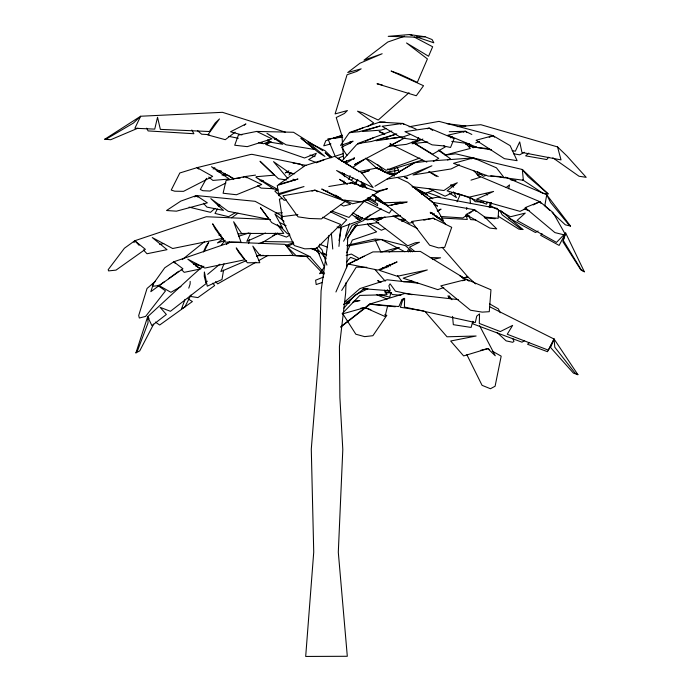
<?xml version="1.0" encoding="UTF-8"?>
<svg xmlns="http://www.w3.org/2000/svg" width="691" height="691" viewBox="0 0 691 691"><rect width="100%" height="100%" fill="white"/><g stroke="black" fill="none" stroke-linecap="round" stroke-linejoin="round"><path stroke-width="1.04" d="M190.18 281.384L190.12 284.053L188.764 288.138M346.036 282.61L345.638 293.217L339.428 346.58L339.894 397.541L342.805 449.547L338.305 552.264L347.305 656.277L305.69 656.45L313.731 552.118L311.287 449.081L319.648 345.111L321.073 290.868L328.916 235.415M346.588 267.771L347.703 238.075M498.582 209.744L498.185 218.296L484.218 217.034M349.974 143.616L350.147 141.474M338.944 246.419L340.758 227.52L360.192 220.498L351.65 214.296M346.061 163.948L346.381 160.735M466.615 209.485L466.831 207.525M343.703 183.02L343.963 180.887M223.564 270.181L221.992 279.527L207.274 286.186L204.389 271.978L204.26 276.245L206.108 283.604L170.435 311.296L160.131 307.34L166.358 314.465L151.916 325.668L147.658 316.728L191.113 276.676L201.962 267.089L203.957 266.268M544.845 205.555L546.728 194.776L505.518 177.146M338.979 240.658L341.492 227.158M248.613 243.552L249.451 239.423M448.589 297.614L449.029 295.705L451.94 299.713M348.782 179.574L350.052 175.557M387.573 306.173L385.042 316.53L364.917 307.564L360.806 308.229M390.925 292.457L389.776 297.165L379.601 294.625M508.611 188.729L509.561 184.877L506.175 187.529M472.791 321.272L471.107 327.439L453.331 324.675L452.553 316.383M489.185 206.972L490.342 202.817M353.688 159.474L354.25 157.453M403.216 298.374L400.4 307.279L423.453 310.864M473.439 321.902L472.825 323.837L521.99 342.192L524.624 340.568M345.578 236.054L349.491 223.763M565.35 233.947L562.889 241.686L580.846 269.913L584.353 271.788L565.661 232.979L556.488 242.394L517.093 220.472L525.255 213.087L510.442 216.767L490.299 205.564L491.266 202.601M489.764 207.594L491.327 202.705M153.652 324.096L139.729 350.873L135.928 352.894L147.658 316.728L148.988 318.37M565.661 232.979L563.234 240.356L580.976 269.412L584.353 271.788M185.041 299.376L181.569 308.713L184.756 307.158L190.932 295.057M155.51 281.28L153.843 282.636L150.811 291.688L164.596 281.6M223.988 263.746L220.895 271.546L246.644 260.507M335.93 291.982L347.884 264.411L364.131 256.188M134.002 242.61L134.805 240.736L206.315 216.732L270.518 219.531M346.683 252.837L352.324 240.071L376.63 231.839L368.493 225.525L367.586 223.875M355.675 183.918L357.42 179.988M203.387 251.973L205.883 246.462L208.691 242.291L204.536 250.773M457.001 201.772L460.007 195.138L454.108 192.573M250.712 233.238L246.825 241.384L265.448 233.014M565.16 233.938L559.14 245.409L540.664 235.337L542.046 233.688M343.608 241.228L352.021 225.456L363.518 220.602L367.292 216.974M217.397 209.01L214.987 213.415L228.566 216.706L235.631 212.474M218.84 206.359L219.798 204.596M206.583 178.304L200.33 189.489L202.843 190.707L209.952 191.044L225.931 182.977M487.423 202.489L486.499 204.147L458.332 193.687M347.141 239.233L355.485 225.879L378.711 222.459M341.691 290.453L356.228 267.167L366.8 267.313M391.883 209.287L389.318 213.165L364.002 201.15M135.928 352.894L137.639 350.38L148.064 322.801L147.658 316.728M351.33 180.463L353.101 177.907M350.639 232.452L355.658 225.516M418.711 137.664L416.932 140.109L401.67 137.975L382.088 126.272L402.577 123.43L416.103 129.113M324.554 266.856L319.51 273.696L322.602 272.971M347.253 238.015L357.377 224.523M360.028 186.164L362.663 182.795M221.31 245.245L225.188 240.313M528.935 342.676L527.613 344.291L547.505 351.71L554.104 339.065L489.936 306.873M361.799 185.974L363.837 183.512M343.954 308.108L354.82 295.135M548.792 157.177L546.771 159.543L525.644 155.864L528.831 153.091M346.467 262.01L350.587 257.328L357.368 259.98M370.074 214.849L365.764 219.652L400.504 215.411M341.674 161.288L356.668 144.609L362.473 142.372M365.254 200.252L348.972 217.44L331.948 211.049M342.097 313.723L359.83 295.42L387.046 294.694L384.412 290.177M354.924 182.865L357.947 179.841M288.907 175.082L291.118 172.957M226.372 244.562L229.438 241.695M361.98 186.898L364.347 184.747M409.037 92.68L378.227 120.035L362.645 112.711L357.532 111.182L373.632 122.877L367.405 126.729M215.022 208.354L210.513 212.336L189.066 207.136M218.028 205.702L219.531 204.372M362.732 187.304L365.133 185.205M344.844 301.777L359.985 288.562L387.176 279.795L417.874 283.155M223.884 175.039L225.361 173.769M153.843 282.636L147.045 288.458L138.701 315.511L139.323 318.007L145.611 316.418L165.503 290.876L158.006 285.573M194.715 196.918L196.365 195.536L255.134 201.314L282.222 216.102M207.637 274.344L219.842 264.204M182.269 259.6L204.51 241.686M343.98 304.481L363.898 288.76L390.285 290.79L388.878 285.815L390.087 283.82L395.425 291.179L412.095 294.703M341.052 326.549L369.443 304.17L404.753 293.511L458.297 299.626M340.577 327.189L370.238 304.118L398.845 306.554L401.514 300.654L404.632 298.287L404.416 307.029L475.296 322.55L476.747 316.115L479.537 313.904L479.295 323.431L500.319 331.559L512.618 325.392L507.254 334.245L548.378 350.156L554.104 339.065L577.918 374.695L573.444 373.131L550.554 347.487L554.104 339.065L554.804 347.219L575.033 373.036L577.918 374.695M235.199 132.128L225.292 139.686L207.766 134.918L219.488 118.921L215.221 122.963L209.425 131.523L160.347 129.372L157.531 117.263L154.741 129.122L134.883 128.258L140.644 116.235L222.442 112.322L285.547 132.206M244.277 125.201L245.927 123.939L230.509 131.782L241.91 134.926M205.624 282.489L207.343 281.202M223.357 238.542L217.415 242.921L224.48 240.693M231.658 217.795L237.98 213.174M168.492 278.749L178.71 271.269M134.805 240.736L124.397 248.242L108.167 269.715L108.591 270.898L116.01 270.121L145.369 249.313L134.805 240.736L139.116 245.331M213.13 169.019L214.884 167.775M467.885 214.452L462.832 217.95L440.461 216.456M469.56 213.277L471.245 212.111M472.929 210.945L474.613 209.779L484.503 216.819L496.743 228.902L489.789 228.065L465.933 214.573L474.613 209.779L475.874 211.394M222.027 175.065L224.584 173.337M432.575 214.702L434.268 213.588M437.671 211.36L441.065 209.131L437.17 210.712M104.807 139.202L140.644 116.235L133.467 123.041L106.855 138.718L104.807 139.202L110.698 139.72L137.889 128.198M353.55 166.807L364.563 159.267L354.388 164.717L400.322 140.325M359.7 220.61L362.404 218.9M219.496 172.465L221.336 171.333M261.768 242.938L277.35 233.411M289.978 234.992L286.463 237.099L275.303 233.169M381.285 208.803L364.062 219.107L352.842 212.88M475.132 159.129L473.37 157.885L453.486 163.335L488.105 176.058L498.937 176.473L504.18 177.734L496.423 167.809L473.37 157.885L427.107 161.245L414.557 162.731L374.98 186.233M392.635 175.713L414.557 162.731M394.492 174.659L399.579 171.636M285.253 173.009L288.898 170.858M361.954 186.622L364.727 184.998M180.964 286.463L170.927 292.31L158.334 285.176M361.911 186.769L364.684 185.153M433.283 161.461L438.733 158.351L412.13 142.026M255.895 262.226L217.691 283.863L215.583 281.608M258.693 260.637L268.013 255.359M524.322 152.262L519.675 154.827L513.413 153.739M538.108 231.019L535.439 232.487L508.412 217.751M399.433 247.585L389.119 252.025M405.073 137.777L389.232 146.276L406.368 144.359L420.638 139.357M272.841 235.622L277.635 233.135M459.463 164.795L451.119 168.941L413.011 174.961L431.91 165.78L406.584 175.98L387.098 179.055M471.521 158.809L473.37 157.885M355.951 218.503L359.709 216.654M355.753 294.677L367.906 288.691M526.646 208.146L520.038 211.368L476.626 199.181L493.599 191.433L469.301 197.125L447.103 190.897L457.304 182.752L452.13 184.894L443.916 190.517L412.052 186.674M533.253 204.916L539.852 201.694L553.033 212.569L565.359 234.422L563.562 234.724L554.908 232.599L525.117 207.68L539.852 201.694L541.01 203.491M345.725 163.344L354.215 158.291L343.444 162.238M261.483 181.422L263.401 180.515M453.572 192.228L445.064 196.192L428.731 188.513M243.163 177.449L245.106 176.542L255.532 175.108M271.39 141.914L265.802 144.505L304.506 157.997L316.331 153.264L315.053 155.57L308.67 159.612L316.418 162.618M321.781 160.753L324.278 159.604M373.658 137.664L365.375 141.249M450.497 137.803L452.467 136.93M463.324 132.136L465.302 131.264L471.832 134.46M287.154 246.445L293.77 243.526M337.718 158.481L343.548 155.924M409.728 281.608L411.663 280.762M422.875 139.055L412.026 143.728L427.746 141.966M256.551 256.266L260.516 254.564M357.584 219.531L362.438 217.449M385.241 228.583L381.372 230.241L369.426 223.737M401.73 221.526L405.608 219.868M358.836 129.606L363.207 127.749M475.667 142.994L479.519 141.37M489.168 137.302L493.028 135.678L510.096 145.628L517.118 160.675L504.395 158.671L476.09 140.256L493.028 135.678L494.557 137.155M260.049 180.895L261.949 180.101M258.84 243.638L263.832 241.574L293.45 241.997M447.552 159.975L450.506 158.757L438.267 150.267M430.355 213.476L432.298 212.69M269.559 141.361L263.616 143.737L258.615 142.7M274.517 139.375L276.504 138.58M323.569 277.039L315.606 280.218L316.193 284.554L322.317 282.472M391.866 130.996L357.644 143.529L371.594 141.465L396.772 133.907M419.834 158.006L386.044 170.288L370.652 160.632L365.461 158.213L377.45 168.88M277.791 189.999L274.828 191.07L277.661 193.886L304.014 186.544L278.603 194.819L284.148 200.33L286.134 199.673M357.852 129.96L349.015 133.138L340.499 145.473L353.075 141.163L349.862 143.348L341.544 147.088L346.925 155.38M196.365 195.536L180.817 201.098L166.522 210.522L176.455 211.17L207.352 202.843L196.365 195.536L197.773 197.073M443.76 287.516L437.818 289.641L403.155 278.197L427.332 269.931L397.308 276.27L379.584 270.423L397.083 261.898L377.899 270.077L348.083 264.014L372.907 251.913L420.344 251.412L469.103 281.142M462.599 280.771L466.563 279.354L490.964 289.779L489.271 311.693L482.206 312.125L470.502 310.224L440.806 285.875L466.563 279.354M391.089 205.443L400.21 202.195M421.51 194.62L433.68 190.293M316.236 162.774L320.952 161.133M404.546 36.243L387.798 42.013L363.967 60.169L382.158 53.743L359.942 63.235L347.754 72.52L361.168 68.841L356.746 71.432L347.081 74.732L335.1 113.92L347.4 110.551L344.317 113.531L336.223 117.522L341.976 135.972L343.6 159.483M404.339 124.57L402.577 123.43L379.661 122.108L349.499 132.447L359.13 131.731L380.223 125.987L362.309 131.497L381.147 130.107L386.252 128.517M285.452 245.504L293.545 242.722M325.832 191.597L327.836 190.915M349.862 183.391L351.866 182.709L378.202 192.029L362.481 201.867L342.434 200.044L335.645 195.138M362.239 172.983L369.296 170.591L361.35 172.966M376.897 192.271L387.478 188.678L375.239 191.683M410.419 134.399L403.492 136.732L376.198 140.783L395.822 134.261M427.245 128.751L429.223 128.085L454.142 138.649L450.541 147.468L443.043 145.861L432.125 144.851L404.952 131.653L429.223 128.085L432.721 130.392M311.978 191.139L314.966 190.155L345.396 201.288L321.41 218.892L309.274 218.477L298.037 216.836L282.921 195.778L314.966 190.155L317.722 191.692M342.52 135.177L333.503 138.07L337.683 137.535M343.349 153.618L335.178 156.235L327.914 138.822L342.727 137.198M330.954 139.055L325.841 140.662L323.733 145.836L330.946 143.901M332.993 138.407L342.2 135.505M238.611 236.253L248.708 233.074M400.538 124.069L402.577 123.43M454.635 185.24L452.588 185.879L450.8 184.73M471.003 180.135L480.21 177.259L473.387 170.392M486.412 175.315L483.363 176.274L477.559 171.696M422.218 160.087L389.422 170.081L387.755 168.889M354.483 216.689L358.534 215.454M368.243 198.3L370.229 197.73M342.762 313.835L364.917 307.564L370.894 309.689M218.373 171.86L221.284 171.04M346.191 255.454L351.33 254.055L358.43 258.089M381.933 251.921L397.99 247.559M462.815 278.188L467.824 276.858L475.633 283.897M476.108 146.941L473.119 147.719L468.343 143.555M193.54 264.411L196.581 263.616M159.681 244.502L163.784 243.465M462.823 278.076L467.824 276.858L442.128 247.266M480.66 350.32L487.811 348.618L489.591 349.62M346.796 245.409L374.781 239.043L381.285 239.492L405.246 245.59L412.631 251.826M466.995 132.586L465.302 131.264L447.854 135.186L477.55 147.641L486.939 148.453L491.413 149.766M343.695 304.152L349.784 302.788M352.833 302.114L359.942 300.525L353.732 301.241M432.376 259.54L440.59 257.786L430.294 257.605M245.106 176.542L226.078 180.481L223.098 193.238L236.443 194.75L261.725 184.523L245.106 176.542L246.791 177.76M413.33 222.295L409.124 223.158L387.081 205.745L407.301 201.962L383.358 202.8L374.505 195.812M423.842 220.153L425.95 219.721M428.049 219.289L433.309 218.218L451.707 227.322L444.667 247.369L438.465 247.888L429.612 245.184L411.482 221.474L433.309 218.218L434.933 219.462M282.507 198.472L279.389 199.103L282.351 218.097M256.637 131.428L238.395 135.073L234.707 145.231L247.257 146.647L271.934 138.856L256.637 131.428L293.537 132.275L322.801 150.673M358.275 171.722L377.018 167.973L394.345 176.067M347.659 246.048L381.285 239.492L404.848 251.774M223.141 175.678L227.27 174.892M409.089 126.781L439.001 121.374L493.028 135.678M367.223 219.885L373.494 218.797M379.765 217.708L381.855 217.345M217.052 171.213L220.135 170.694M393.758 204.45L406.317 202.368M428.299 198.74L437.714 197.177L497.589 208.475M328.812 186.484L351.866 182.709L354.69 184.281M398.664 170.236L386.925 172.016L396.245 174.072M398.992 219.721L404.218 219.038M297.899 214.616L281.038 216.793L294.262 245.564L304.791 248.846L316.582 248.423L340.68 224.437L322.628 217.242M445.082 155.13L455.68 153.808L522.318 169.485L548.118 193.886L542.867 193.247L522.681 179.876M389.594 174.443L394.941 173.778L394.604 168.207M346.502 302.062L349.603 301.708M385.958 138.796L388.092 138.58M391.287 138.26L401.955 137.181M240.278 178.079L233.886 178.624L211.472 166.747L229.265 179.021L212.897 180.42L208.734 177.06M256.24 176.715L274.336 175.169L260.015 161.228L278.464 178.744L286.394 179.962M425.034 36.761L409.478 34.55L388.212 36.347L415.015 37.141L425.034 36.761L432.091 39.56L433.827 42.807L416.578 36.96M457.287 126.617L480.858 124.708L557.542 146.915L566.801 155.846L586.193 177.328L579.023 176.24L552.869 157.833M276.011 213.191L282.377 212.742M257.095 255.739L263.444 255.333M218.848 235.104L220.999 234.975M238.179 233.947L242.472 233.688M245.694 233.498L249.987 233.238M393.654 216.188L400.106 215.834M403.509 281.764L413.106 281.375M449.262 131.713L465.302 131.264M384.965 292.872L391.322 292.777M379.661 122.108L385.172 122.039M401.367 299.885L403.484 299.894M382.659 267.529L386.882 267.59M390.821 174.279L395.114 174.374M390.786 174.426L394.958 174.547M468.584 146.518L471.823 146.622M439.606 217.907L437.472 217.795L436.09 216.266M441.73 218.028L467.315 219.444L466.175 215.445M475.762 219.911L470.726 219.634L468.109 215.393M483.769 202.152L475.218 201.668L471.409 198.067M486.982 202.342L489.116 202.463M209.088 134.65L201.634 134.201L197.583 130.703M289.538 255.342L306.441 256.37L324.027 274.716M435.14 216.102L437.265 216.24M324.623 273.437L309.836 256.551L296.076 255.635L286.618 246.29L293.338 255.454L260.161 255.696L252.82 246.134L259.807 262.718L247.335 262.77L236.227 247.905L238.464 251.939L244.614 259.799L204.847 268.056L187.805 259.177L200.304 268.998L184.203 272.34L181.223 269.326M289.408 233.817L287.309 233.662L279.838 225.966M400.953 295.264L392.35 294.547L387.288 289.676M465.984 216.248L469.198 216.525M484.391 217.812L495.067 218.719M465.95 215.376L469.18 215.67M501.061 210.764L522.932 229.524L518.855 229.144L498.125 216.153M446.801 123.62L465.872 126.064M369.443 304.17L395.269 306.761M362.991 288.873L367.007 289.287M465.63 144.419L470.873 145.084M510.709 179.79L515.97 180.463M451.741 141.37L469.612 143.788M476.565 173.89L481.782 174.598M490.783 175.825L523.363 180.273L522.318 169.485L528.079 176.654L548.118 193.886M285.772 172.318L291.023 173.044M189.42 296.266L197.902 297.596L214.633 285.59L212.958 283.12M384.982 291.74L391.227 292.794M469.569 146.103L491.491 149.921M292.967 163.041L295.048 163.404M297.139 163.776L306.519 165.434M294.703 173.804L289.486 172.88L273.524 161.634L287.983 178.788M432.195 202.238L474.613 209.779M512.204 150.595L515.356 151.199L519.71 141.897L521.947 152.452L561.023 159.897L557.542 146.915M228.807 136.369L238.291 138.243M260.403 142.605L262.511 143.02M264.61 143.434L267.771 144.065M193.964 264.385L202.213 266.035M382.253 84.924L377.001 83.749L416.284 95.755L423.54 85.719L391.08 71.035L400.331 74.395L417.321 82.376L427.418 58.934L406.524 42.972L428.567 56.256L432.652 46.772L414.108 36.994M270.561 188.202L277.929 189.878M522.932 229.524L521.074 229.084L502.253 214.884L499.662 210.453M570.533 226.078L568.84 224.817L550.606 202.48L546.728 194.776L570.533 226.078L565.333 224.825L552.126 212.586M393.006 173.821L395.053 174.348M267.832 142.061L269.905 142.631M524.115 209.053L529.185 210.625M407.716 178.226L404.71 177.233L407.595 178.58M310.009 155.034L314.966 156.676M409.478 34.55L412.518 35.578M427.263 192.452L440.02 196.961M391.944 144.54L389.949 143.832L426.813 162.126M384.835 314.647L386.822 315.355L372.89 335.705L364.658 336.638L355.839 334.219L342.943 314.016M384.11 133.415L379.126 131.592L384.827 134.546M319.484 244.225L327.456 247.179M378.219 218.062L381.216 219.228M477.533 175.428L539.852 201.694M417.589 190.595L427.332 194.473L413.097 186.976M311.416 248.596L318.352 251.464M323.302 253.519L326.273 254.746M311.192 248.363L317.998 251.204M321.885 252.828L326.748 254.858M376.396 294.521L387.141 299.125M381.112 282.17L377.675 280.632L380.335 282.144M397.23 177.414L407.82 182.355L433.438 202.809L443.51 220.757L430.182 212.275L444.658 222.804L445.678 224.618M341.009 198.257L321.721 189.032L350.57 204.294L343.479 206.039L340.723 204.501M344.861 200.105L352.574 203.793L370.108 199.474L367.396 197.902M309.836 256.551L284.614 244.312L230.82 242.178L173.769 261.794L164.752 267.788L152.279 285.236L152.892 286.221L159.085 285.599L182.934 268.773L173.769 261.794L175.255 263.297M280.391 222.908L286.1 225.689M330.445 211.791L346.77 219.755L338.987 227.978L337.096 226.933M433.853 204.311L437.515 206.143L415.559 188.712L422.02 193.696M392.851 215.963L417.381 228.54M412.449 186.682L427.332 194.473M195.553 265.871L201.038 268.73M388.411 173.977L377.018 167.973L385.414 172.422M429.042 171.575L438.241 176.637M375.472 199.258L387.694 205.935M276.745 188.833L255.92 177.302L273.308 188.678L261.129 188.107L257.752 185.672M375.895 199.155L385.923 204.717L379.584 199.207L372.199 194.983M373.477 194.776L378.858 198.585L372.337 194.905M367.284 199.949L377.545 205.693L377.64 203.914L368.467 198.602M492.268 351.132L501.191 356.141L495.093 386.243L490.437 388.731L482.059 385.328L466.848 354.664M489.591 303.859L498.375 308.877L500.249 312.755M344.204 162.16L338.849 158.973L356.806 170.202M347.59 184.29L339.497 179.323L346.554 183.875M369.158 197.514L375.446 201.375L376.25 196.97L374.487 195.795M416.613 144.445L413.054 142.251L432.661 154.197L445.375 146.889L443.708 145.559M423.764 193.135L432.886 198.766M188.056 298.866L192.383 301.552L159.664 325.029L155.371 322.066M429.025 171.739L436.341 176.309M450.981 185.447L453.719 187.166M449.15 192.97L456.431 197.6L453.624 192.003M382.961 202.23L388.187 205.598M360.382 186.389L336.569 170.513L373.166 187.572L361.643 172.759L334.669 156.365L305.249 165.529L278.749 184.411L297.985 179.012L277.255 185.473L278.853 195.726M462.374 277.428L459.835 275.614L462.4 277.497M438.923 150.059L445.721 154.914L470.312 148.461L465.475 143.072M371.749 218.494L374.159 220.23L385.025 216.974L375.878 221.474L407.69 245.797L415.291 242.783L419.454 242.265L409.487 247.171L414.989 251.671M303.695 166.583L300.317 164.104L251.921 154.318L250.418 154.516L197.073 167.645L179.824 172.983L171.23 190.077L174.728 191.2L183.521 191.347L212.673 176.378L197.073 167.645L198.732 168.984M267.754 139.781L271.174 142.346L282.783 144.255L266.933 133.32L286.065 144.799L314.759 149.506L300.905 138.165L318.551 152.547L324.882 156.408L307.979 142.061L325.064 150.742L331.758 157.237M228.272 175.289L233.428 179.168M293.096 179.245L294.729 180.541M284.018 221.336L274.923 214.011L282.714 228.255L271.736 222.588L260.464 207.602L269.041 219.358L228.151 211.299L210.798 198.602L223.478 210.384L206.929 207.119L203.404 203.258M331.49 157.729L325.141 152.78L330.687 157.755M293.096 179.297L294.72 180.636M496.95 332.371L506.158 340.87L512.748 342.304L514 341.268L512.696 338.435M544.361 205.382L549.803 210.427M447.854 295.947L450.739 298.728M386.787 265.456L388.264 266.899M314.353 248.51L319.467 253.856M318.421 246.013L322.075 249.883L326.921 265.085M143.417 249.917L147.002 253.744L167.032 249.676L152.262 237.557L172.69 248.518L222.191 238.455L215.117 228.773L212.638 223.798L225.37 242.126L241.038 242.126L233.636 221.725L241.634 233.454L283.776 233.411L277.281 224.523M360.996 181.759L366.817 188.133M377.511 164.432L383.911 171.489M374.876 269.404L385.233 281.177M316.297 247.68L326.083 258.823M424.74 311.14L447.017 336.793L476.134 336.007L450.67 341.009L463.626 355.925L487.811 348.618L495.266 355.779L479.589 325.677M410.627 251.895L408.718 249.658L407.612 250.323L408.39 251.887M389.188 264.299L390.467 266.026M397.515 275.519L401.989 281.557M486.075 193.463L487.276 195.087M191.796 129.994L193.903 133.726L148.09 130.919L146.691 128.163M397.161 167.481L399.484 172.214M375.222 239.984L380.931 252.189M377.001 218.676L377.856 220.567M317.938 251.55L324.45 267.443M342.667 172.793L343.677 175.721M344.23 173.553L344.55 176.697M331.335 233.014L332.768 249.036M469.958 197.41L470.441 203.724"/></g></svg>
